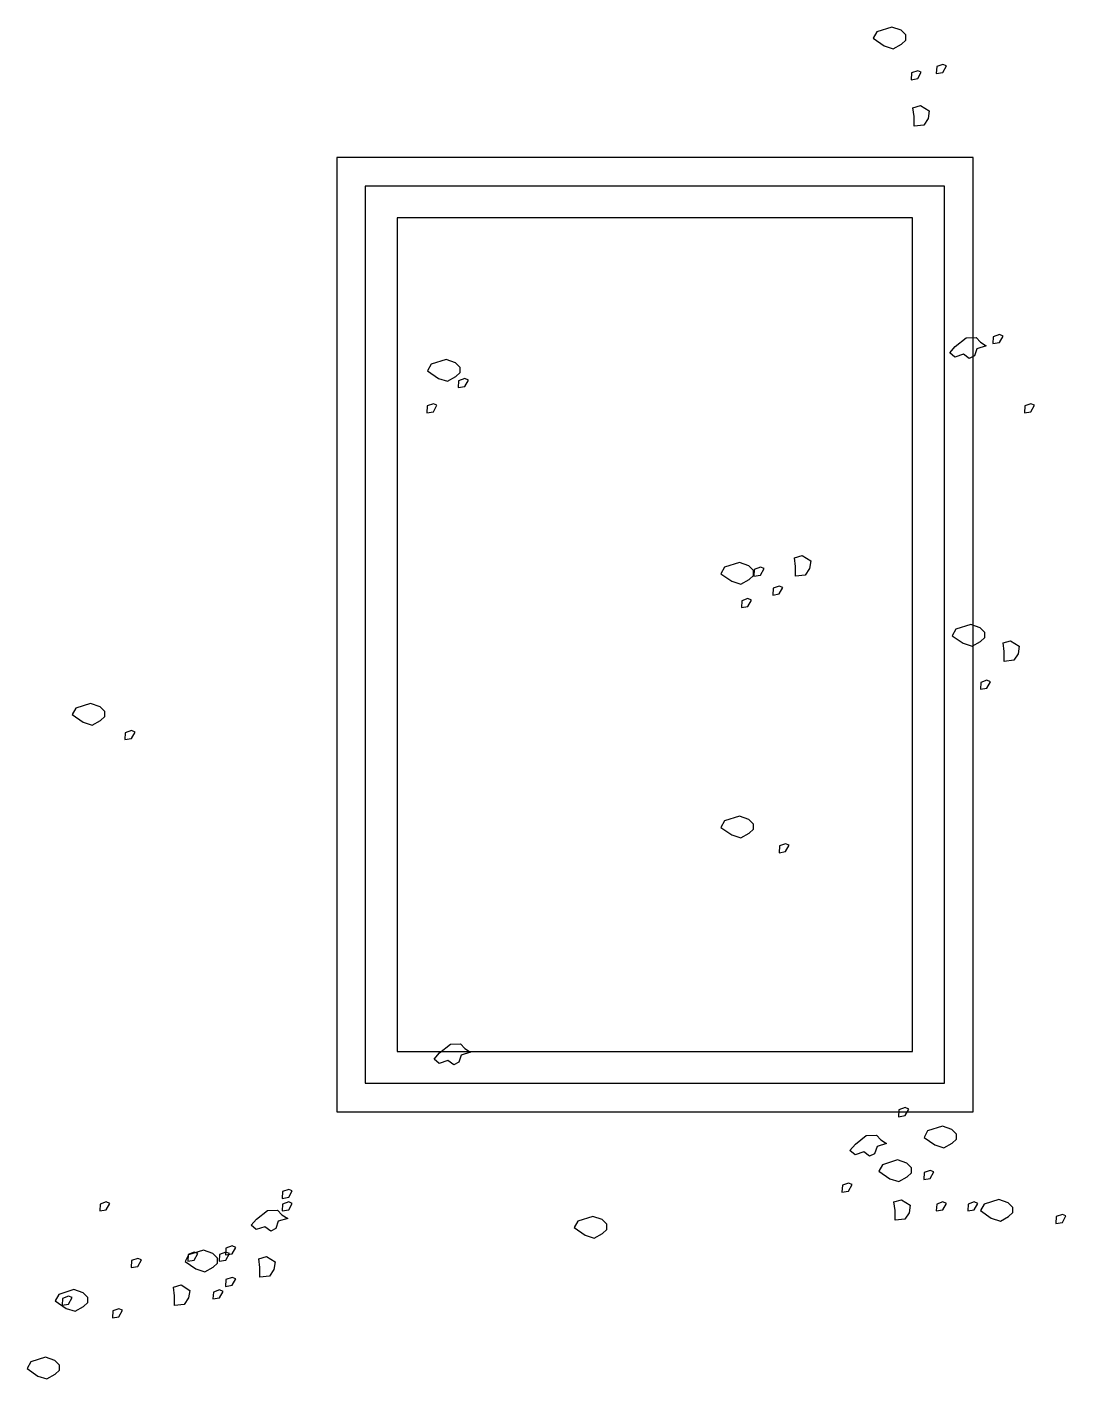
# Model space of a CAD drawing. Header units: millimetres. Extents: x 462666 to 1244237, y 2328025 to 3795663.
# Drawn here: x 1160765 to 1162397, y 2844177 to 2846302 of the extents above; entities that cross this region are included whole.
import ezdxf

# ---------------------------------------------------------------- set-up
doc = ezdxf.new("R2010")
doc.units = ezdxf.units.MM
doc.layers.add('arbre', color=250, linetype='Continuous')
doc.layers.add('MUR-POH', color=64, linetype='Continuous')

# ---------------------------------------------------------------- blocks, each defined once
blk = doc.blocks.new('arbre3')
at = {"layer": 'arbre', "color": 252}
for points in [[(258.8594, 31.9401), (258.9138, 31.9228), (258.9638, 31.951), (258.9898, 31.9749), (258.9898, 32.0053), (258.9616, 32.0336), (258.9051, 32.0531), (258.816, 32.0249), (258.7942, 31.9858)], [(259.0221, 31.7363), (259.0612, 31.7428), (259.0829, 31.7819), (259.0612, 31.7906), (259.0242, 31.7776)], [(259.1733, 31.7741), (259.2124, 31.7806), (259.2342, 31.8197), (259.2124, 31.8284), (259.1755, 31.8154)], [(259.0394, 31.457), (259.0394, 31.5156), (259.0328, 31.5678), (259.0785, 31.5808), (259.1306, 31.5482), (259.1241, 31.5026), (259.098, 31.4635)], [(259.2869, 30.1316), (259.3521, 30.1837), (259.4129, 30.1859), (259.439, 30.1576), (259.4738, 30.1359), (259.4173, 30.1185), (259.4021, 30.0751), (259.3716, 30.0599), (259.3368, 30.0859), (259.2847, 30.0686), (259.2543, 30.0946)], [(259.5136, 30.1489), (259.5527, 30.1554), (259.5745, 30.1945), (259.5527, 30.2032), (259.5158, 30.1902)], [(256.1804, 29.9402), (256.2347, 29.9228), (256.2847, 29.951), (256.3108, 29.9749), (256.3108, 30.0053), (256.2826, 30.0336), (256.226, 30.0531), (256.1369, 30.0249), (256.1152, 29.9858)], [(256.2997, 29.8843), (256.3388, 29.8908), (256.3605, 29.9299), (256.3388, 29.9386), (256.3018, 29.9256)], [(256.1106, 29.7331), (256.1497, 29.7397), (256.1715, 29.7788), (256.1497, 29.7875), (256.1128, 29.7744)], [(259.7026, 29.7331), (259.7418, 29.7397), (259.7635, 29.7788), (259.7418, 29.7875), (259.7048, 29.7744)], [(258.3269, 28.7509), (258.3269, 28.8095), (258.3204, 28.8617), (258.366, 28.8747), (258.4182, 28.8421), (258.4116, 28.7965), (258.3856, 28.7574)], [(257.9438, 28.7198), (257.9982, 28.7024), (258.0481, 28.7307), (258.0742, 28.7546), (258.0742, 28.785), (258.046, 28.8133), (257.9895, 28.8328), (257.9003, 28.8046), (257.8786, 28.7655)], [(258.0768, 28.7505), (258.1159, 28.757), (258.1376, 28.7961), (258.1159, 28.8048), (258.079, 28.7917)], [(258.1902, 28.6371), (258.2293, 28.6436), (258.2511, 28.6827), (258.2293, 28.6914), (258.1924, 28.6784)], [(258.0012, 28.5615), (258.0403, 28.568), (258.062, 28.6071), (258.0403, 28.6158), (258.0033, 28.6028)], [(259.3342, 28.3469), (259.3885, 28.3296), (259.4385, 28.3578), (259.4646, 28.3817), (259.4646, 28.4121), (259.4364, 28.4404), (259.3798, 28.4599), (259.2907, 28.4317), (259.269, 28.3926)], [(259.5808, 28.2382), (259.5808, 28.2968), (259.5743, 28.3489), (259.6199, 28.3619), (259.672, 28.3294), (259.6655, 28.2838), (259.6394, 28.2447)], [(259.438, 28.0701), (259.4771, 28.0767), (259.4988, 28.1158), (259.4771, 28.1245), (259.4401, 28.1114)], [(254.0439, 27.8724), (254.0983, 27.855), (254.1483, 27.8832), (254.1744, 27.9071), (254.1744, 27.9376), (254.1461, 27.9658), (254.0896, 27.9854), (254.0005, 27.9571), (253.9787, 27.918)], [(254.2957, 27.7678), (254.3348, 27.7743), (254.3565, 27.8134), (254.3348, 27.8221), (254.2979, 27.8091)], [(257.9438, 27.1944), (257.9982, 27.177), (258.0481, 27.2053), (258.0742, 27.2292), (258.0742, 27.2596), (258.046, 27.2878), (257.9895, 27.3074), (257.9003, 27.2792), (257.8786, 27.24)], [(258.228, 27.0875), (258.2671, 27.094), (258.2889, 27.1331), (258.2671, 27.1418), (258.2302, 27.1287)], [(256.1871, 25.8836), (256.2523, 25.9358), (256.3132, 25.938), (256.3392, 25.9097), (256.374, 25.888), (256.3175, 25.8706), (256.3023, 25.8271), (256.2719, 25.8119), (256.2371, 25.838), (256.1849, 25.8206), (256.1545, 25.8467)], [(258.9464, 25.5001), (258.9856, 25.5066), (259.0073, 25.5457), (258.9856, 25.5544), (258.9486, 25.5413)], [(258.6869, 25.3339), (258.7521, 25.386), (258.813, 25.3882), (258.839, 25.36), (258.8738, 25.3382), (258.8173, 25.3209), (258.8021, 25.2774), (258.7717, 25.2622), (258.7369, 25.2883), (258.6847, 25.2709), (258.6543, 25.297)], [(259.1646, 25.33), (259.219, 25.3126), (259.269, 25.3409), (259.2951, 25.3648), (259.2951, 25.3952), (259.2668, 25.4235), (259.2103, 25.443), (259.1212, 25.4148), (259.0994, 25.3757)], [(258.8933, 25.1266), (258.9477, 25.1093), (258.9977, 25.1375), (259.0238, 25.1614), (259.0238, 25.1918), (258.9955, 25.2201), (258.939, 25.2396), (258.8499, 25.2114), (258.8281, 25.1723)], [(259.0977, 25.1221), (259.1368, 25.1286), (259.1585, 25.1677), (259.1368, 25.1764), (259.0998, 25.1634)], [(255.241, 25.0087), (255.2801, 25.0152), (255.3018, 25.0543), (255.2801, 25.063), (255.2431, 25.05)], [(258.6061, 25.0465), (258.6453, 25.053), (258.667, 25.0921), (258.6453, 25.1008), (258.6083, 25.0878)], [(254.1444, 24.9331), (254.1836, 24.9396), (254.2053, 24.9787), (254.1836, 24.9874), (254.1466, 24.9744)], [(255.241, 24.9331), (255.2801, 24.9396), (255.3018, 24.9787), (255.2801, 24.9874), (255.2431, 24.9744)], [(258.9254, 24.8769), (258.9254, 24.9355), (258.9188, 24.9876), (258.9645, 25.0007), (259.0166, 24.9681), (259.0101, 24.9225), (258.984, 24.8834)], [(259.1733, 24.9331), (259.2124, 24.9396), (259.2342, 24.9787), (259.2124, 24.9874), (259.1755, 24.9744)], [(259.3623, 24.9331), (259.4015, 24.9396), (259.4232, 24.9787), (259.4015, 24.9874), (259.3645, 24.9744)], [(259.5038, 24.8894), (259.5581, 24.872), (259.6081, 24.9002), (259.6342, 24.9241), (259.6342, 24.9545), (259.6059, 24.9828), (259.5494, 25.0023), (259.4603, 24.9741), (259.4386, 24.935)], [(255.0872, 24.8841), (255.1524, 24.9363), (255.2132, 24.9384), (255.2393, 24.9102), (255.2741, 24.8885), (255.2176, 24.8711), (255.2024, 24.8276), (255.1719, 24.8124), (255.1372, 24.8385), (255.085, 24.8211), (255.0546, 24.8472)], [(257.0621, 24.7877), (257.1164, 24.7703), (257.1664, 24.7985), (257.1925, 24.8224), (257.1925, 24.8528), (257.1643, 24.8811), (257.1078, 24.9006), (257.0186, 24.8724), (256.9969, 24.8333)], [(259.8917, 24.8575), (259.9308, 24.864), (259.9526, 24.9032), (259.9308, 24.9118), (259.8939, 24.8988)], [(254.9007, 24.6686), (254.9398, 24.6751), (254.9615, 24.7142), (254.9398, 24.7229), (254.9028, 24.7098)], [(254.3335, 24.593), (254.3726, 24.5995), (254.3944, 24.6386), (254.3726, 24.6473), (254.3357, 24.6342)], [(254.7222, 24.5843), (254.7765, 24.5669), (254.8265, 24.5951), (254.8526, 24.619), (254.8526, 24.6495), (254.8243, 24.6777), (254.7678, 24.6973), (254.6787, 24.669), (254.657, 24.6299)], [(254.6738, 24.6308), (254.7129, 24.6373), (254.7346, 24.6764), (254.7129, 24.6851), (254.676, 24.672)], [(254.8628, 24.6308), (254.902, 24.6373), (254.9237, 24.6764), (254.902, 24.6851), (254.865, 24.672)], [(255.1068, 24.5351), (255.1068, 24.5937), (255.1002, 24.6458), (255.1459, 24.6589), (255.198, 24.6263), (255.1915, 24.5807), (255.1654, 24.5416)], [(254.5938, 24.3642), (254.5938, 24.4228), (254.5873, 24.4749), (254.6329, 24.4879), (254.6851, 24.4554), (254.6785, 24.4098), (254.6525, 24.3707)], [(254.9007, 24.4796), (254.9398, 24.4861), (254.9615, 24.5252), (254.9398, 24.5339), (254.9028, 24.5209)], [(253.9422, 24.347), (253.9965, 24.3296), (254.0465, 24.3579), (254.0726, 24.3818), (254.0726, 24.4122), (254.0444, 24.4404), (253.9879, 24.46), (253.8987, 24.4317), (253.877, 24.3926)], [(253.9176, 24.3662), (253.9567, 24.3727), (253.9784, 24.4118), (253.9567, 24.4205), (253.9197, 24.4075)], [(254.825, 24.404), (254.8642, 24.4105), (254.8859, 24.4496), (254.8642, 24.4583), (254.8272, 24.4453)], [(254.2201, 24.2906), (254.2592, 24.2971), (254.2809, 24.3362), (254.2592, 24.3449), (254.2222, 24.3319)], [(253.7727, 23.9402), (253.827, 23.9228), (253.877, 23.9511), (253.9031, 23.975), (253.9031, 24.0054), (253.8748, 24.0336), (253.8183, 24.0532), (253.7292, 24.0249), (253.7074, 23.9858)]]:
    blk.add_lwpolyline(points, close=True, dxfattribs=at)

msp = doc.modelspace()

# ---------------------------------------------------------------- linework, layer by layer
at = {"layer": 'MUR-POH', "color": 252}
for points in [[(1161251.2, 2846096.6), (1161251.2, 2844596.6), (1162251.2, 2844596.6), (1162251.2, 2846096.6)], [(1161296.2, 2846051.6), (1161296.2, 2844641.6), (1162206.2, 2844641.6), (1162206.2, 2846051.6)], [(1161346.2, 2846001.6), (1161346.2, 2844691.6), (1162156.2, 2844691.6), (1162156.2, 2846001.6)]]:
    msp.add_lwpolyline(points, close=True, dxfattribs=at)

# ---------------------------------------------------------------- block references
at = {"layer": 'MUR-POH', "color": 252, "xscale": 261.3775937935833, "yscale": 261.3775937935833, "zscale": 261.3775937935833}
msp.add_blockref('arbre3', (1094451.3, 2837923.8), dxfattribs=at)

doc.saveas('drawing.dxf')
